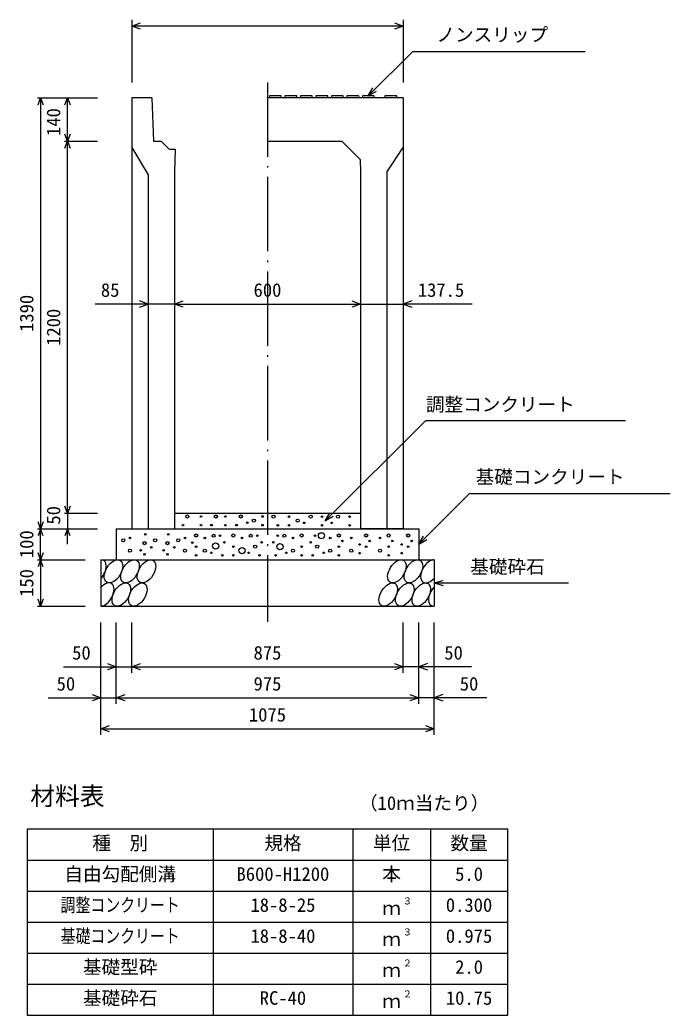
# Model space of a CAD drawing. Units: millimetres, scale not verified. Extents: x -16800 to 16800, y -5940 to 5940.
# Drawn here: x 3083 to 5180, y -3186 to 25 of the extents above; entities that cross this region are included whole.
import ezdxf
from ezdxf.enums import TextEntityAlignment as Align

# ---------------------------------------------------------------- set-up
doc = ezdxf.new("R2010")
doc.units = ezdxf.units.MM
doc.header["$LTSCALE"] = 20
doc.linetypes.add('LONG_DASHED_DOTTED', pattern=[15.25, 12, -1.5, 0.25, -1.5])
for name, color, linetype, lineweight in [('0-0_DIM', 7, 'Continuous', 25), ('0-2_HATCH', 6, 'Continuous', 25), ('0-3_HYO', 3, 'Continuous', 25), ('0-4_HYO2', 4, 'Continuous', 25), ('0-5_OUTLINE', 3, 'Continuous', 25), ('0-6_TXT', 7, 'Continuous', 25)]:
    doc.layers.add(name, color=color, linetype=linetype, lineweight=lineweight)
doc.styles.add('ＭＳ ゴシック', font='')
doc.styles.get('ＭＳ ゴシック').set_extended_font_data('MS Gothic')

msp = doc.modelspace()

# ---------------------------------------------------------------- linework, layer by layer
at = {"layer": '0-0_DIM'}
for p, q in [((3444.28, 25.08), (3444.28, -176.66)), ((4319.28, 5.08), (3444.28, 5.08)), ((4319.28, 25.08), (4319.28, -176.66)), ((4206.78, -220.16), (4348.99, -77.95)), ((4905.88, -77.95), (4348.99, -77.95)), ((4206.78, -220.16), (4221.78, -194.18)), ((4206.78, -220.16), (4232.76, -205.16)), ((3140.08, -226.66), (3333.41, -226.66)), ((3150.08, -226.66), (3150.08, -1616.66)), ((3236.75, -366.66), (3236.75, -226.66)), ((3226.75, -366.66), (3333.41, -366.66)), ((3236.75, -1566.66), (3236.75, -366.66)), ((3496.78, -891.66), (3326.1, -891.66)), ((3581.78, -891.66), (3496.78, -891.66)), ((3581.78, -891.66), (4181.78, -891.66)), ((4181.78, -891.66), (4319.28, -891.66)), ((4542.05, -891.66), (4319.28, -891.66)), ((4532.94, -1503.01), (4369.28, -1666.66)), ((4532.94, -1503.01), (5179.81, -1503.01)), ((3226.75, -1566.66), (3333.41, -1566.66)), ((3236.75, -1566.66), (3236.75, -1616.66)), ((4068.1, -1591.66), (4083.1, -1565.68)), ((4068.1, -1591.66), (4094.08, -1576.66)), ((3140.08, -1616.66), (3333.41, -1616.66)), ((3150.08, -1716.66), (3150.08, -1616.66)), ((3236.75, -1666.66), (3236.75, -1616.66)), ((4369.28, -1666.66), (4384.28, -1640.68)), ((4369.28, -1666.66), (4395.26, -1651.66)), ((3140.08, -1716.66), (3294.28, -1716.66)), ((3150.08, -1716.66), (3150.08, -1866.66)), ((4419.28, -1791.66), (4448.26, -1783.9)), ((4419.28, -1791.66), (4852.6, -1791.66)), ((4419.28, -1791.66), (4448.26, -1799.43)), ((3140.08, -1866.66), (3294.28, -1866.66)), ((3344.28, -2282.18), (3344.28, -1919.83)), ((3394.28, -2182.18), (3394.28, -1919.83)), ((3444.28, -2082.18), (3444.28, -1919.83)), ((4319.28, -2082.18), (4319.28, -1919.83)), ((4369.28, -2182.18), (4369.28, -1919.83)), ((4419.28, -2282.18), (4419.28, -1919.83)), ((3224.28, -2062.18), (3444.28, -2062.18)), ((3444.28, -2062.18), (4319.28, -2062.18)), ((4539.28, -2062.18), (4319.28, -2062.18)), ((3174.28, -2162.18), (3394.28, -2162.18)), ((3394.28, -2162.18), (4369.28, -2162.18)), ((4589.28, -2162.18), (4369.28, -2162.18)), ((3344.28, -2262.18), (4419.28, -2262.18))]:
    msp.add_line(p, q, dxfattribs=at)
at = {"layer": '0-0_DIM', "linetype": 'LONG_DASHED_DOTTED'}
msp.add_line((3881.78, -176.66), (3881.78, -1916.66), dxfattribs=at)
at = {"layer": '0-0_DIM'}
for points in [[(3472.51, -5.18), (3444.32, 5.08), (3472.51, 15.34)], [(4291.13, 15.34), (4319.32, 5.08), (4291.13, -5.18)], [(3141.87, -249.21), (3150.08, -226.66), (3158.29, -249.21)], [(3228.54, -249.21), (3236.75, -226.66), (3244.96, -249.21)], [(3244.96, -344.11), (3236.75, -366.66), (3228.54, -344.11)], [(3228.54, -389.21), (3236.75, -366.66), (3244.96, -389.21)], [(3468.59, -901.92), (3496.78, -891.66), (3468.59, -881.4)], [(3609.97, -901.92), (3581.78, -891.66), (3609.97, -881.4)], [(4153.59, -881.4), (4181.78, -891.66), (4153.59, -901.92)], [(4347.47, -881.4), (4319.28, -891.66), (4347.47, -901.92)], [(4068.1, -1591.66), (4392.57, -1267.2), (5036.12, -1267.2)], [(3244.96, -1544.11), (3236.75, -1566.66), (3228.54, -1544.11)], [(3158.29, -1594.11), (3150.08, -1616.66), (3141.87, -1594.11)], [(3158.29, -1639.21), (3150.08, -1616.66), (3141.87, -1639.21)], [(3244.96, -1639.21), (3236.75, -1616.66), (3228.54, -1639.21)], [(3158.29, -1694.11), (3150.08, -1716.66), (3141.87, -1694.11)], [(3158.29, -1739.21), (3150.08, -1716.66), (3141.87, -1739.21)], [(3158.29, -1844.11), (3150.08, -1866.66), (3141.87, -1844.11)], [(3366.09, -2051.91), (3394.28, -2062.18), (3366.09, -2072.44)], [(3472.47, -2072.44), (3444.28, -2062.18), (3472.47, -2051.91)], [(4291.09, -2051.91), (4319.28, -2062.18), (4291.09, -2072.44)], [(4397.47, -2051.91), (4369.28, -2062.18), (4397.47, -2072.44)], [(3316.09, -2151.91), (3344.28, -2162.18), (3316.09, -2172.44)], [(3422.47, -2172.44), (3394.28, -2162.18), (3422.47, -2151.91)], [(4341.09, -2151.91), (4369.28, -2162.18), (4341.09, -2172.44)], [(4447.47, -2151.91), (4419.28, -2162.18), (4447.47, -2172.44)], [(3372.47, -2272.44), (3344.28, -2262.18), (3372.47, -2251.91)], [(4391.09, -2251.91), (4419.28, -2262.18), (4391.09, -2272.44)]]:
    msp.add_lwpolyline(points, dxfattribs=at)
at = {"layer": '0-2_HATCH'}
for p, q in [((3926.78, -226.66), (3925.78, -220.16)), ((3976.78, -226.66), (3975.78, -220.16)), ((4026.78, -226.66), (4025.78, -220.16)), ((4076.78, -226.66), (4075.78, -220.16)), ((4126.78, -226.66), (4125.78, -220.16)), ((4176.78, -226.66), (4175.78, -220.16)), ((4226.78, -226.66), (4225.78, -220.16)), ((4299.28, -226.66), (4298.28, -220.16))]:
    msp.add_line(p, q, dxfattribs=at)
for points in [[(3925.78, -220.16), (3887.78, -220.16), (3886.78, -226.66)], [(3975.78, -220.16), (3937.78, -220.16), (3936.78, -226.66)], [(4025.78, -220.16), (3987.78, -220.16), (3986.78, -226.66)], [(4075.78, -220.16), (4037.78, -220.16), (4036.78, -226.66)], [(4125.78, -220.16), (4087.78, -220.16), (4086.78, -226.66)], [(4175.78, -220.16), (4137.78, -220.16), (4136.78, -226.66)], [(4225.78, -220.16), (4187.78, -220.16), (4186.78, -226.66)], [(4298.28, -220.16), (4260.28, -220.16), (4259.28, -226.66)]]:
    msp.add_lwpolyline(points, dxfattribs=at)
for centre, radius in [((3623.47, -1577.35), 5), ((3715.3, -1577.35), 5), ((3795.66, -1577.35), 5), ((3900.92, -1577.63), 5), ((4020.92, -1577.63), 5), ((4109.35, -1577.63), 5), ((3609.45, -1605.36), 2.5), ((3667.57, -1577.35), 2.5), ((3667.57, -1605.36), 2.5), ((3701.28, -1605.36), 2.5), ((3745.75, -1577.35), 2.5), ((3745.75, -1605.36), 2.5), ((3781.64, -1605.36), 2.5), ((3816.69, -1597.48), 2.5), ((3837.71, -1590.48), 5), ((3865.75, -1577.35), 2.5), ((3865.75, -1605.36), 2.5), ((3914.94, -1605.65), 2.5), ((3950.82, -1577.63), 2.5), ((3950.82, -1605.65), 2.5), ((3978.86, -1590.76), 5), ((3999.89, -1597.77), 2.5), ((4057.14, -1577.63), 2.5), ((4057.14, -1605.65), 2.5), ((4088.32, -1597.77), 2.5), ((4146.35, -1577.63), 2.5), ((4146.35, -1605.65), 2.5), ((3487.52, -1634.84), 2.5), ((3561.86, -1634.84), 2.5), ((3651.75, -1638.61), 5), ((3707.82, -1639.48), 5), ((3728.86, -1639.48), 2.5), ((3771.75, -1638.61), 5), ((3827.82, -1639.48), 5), ((3848.86, -1639.48), 2.5), ((3914.71, -1639.48), 2.5), ((3935.74, -1639.48), 5), ((3991.82, -1638.61), 5), ((4034.71, -1639.48), 2.5), ((4055.74, -1639.48), 10), ((4111.82, -1638.61), 5), ((4199.9, -1638.61), 5), ((4272.55, -1638.61), 5), ((4335.3, -1638.61), 5), ((3416.52, -1654.11), 5), ((3438.09, -1646.49), 2.5), ((3485.08, -1663.35), 5), ((3519.56, -1654.11), 5), ((3559.41, -1663.35), 5), ((3593.9, -1654.11), 5), ((3615.47, -1646.49), 2.5), ((3639.33, -1661.4), 2.5), ((3679.79, -1646.49), 2.5), ((3714.36, -1672.5), 10), ((3742.87, -1660.49), 2.5), ((3799.79, -1646.49), 2.5), ((3841.84, -1674.5), 5), ((3862.87, -1660.49), 2.5), ((3900.69, -1660.49), 2.5), ((3921.72, -1674.5), 10), ((3963.78, -1646.49), 2.5), ((4020.69, -1660.49), 2.5), ((4041.72, -1674.5), 5), ((4083.78, -1646.49), 2.5), ((4123.16, -1656.18), 2.5), ((4151.72, -1646.49), 2.5), ((4178.58, -1667.7), 2.5), ((4211.24, -1656.18), 2.5), ((4244.51, -1646.49), 2.5), ((4283.89, -1656.18), 2.5), ((4313.97, -1667.7), 2.5), ((4346.64, -1656.18), 2.5), ((3438.09, -1687.63), 5), ((3472.66, -1686.14), 2.5), ((3485.08, -1699.24), 2.5), ((3507.15, -1676.9), 2.5), ((3547, -1686.14), 2.5), ((3559.41, -1699.24), 2.5), ((3581.48, -1676.9), 2.5), ((3615.47, -1687.63), 5), ((3651.75, -1674.5), 2.5), ((3651.75, -1702.51), 2.5), ((3679.79, -1687.63), 5), ((3700.82, -1694.64), 2.5), ((3735.86, -1702.51), 2.5), ((3771.75, -1674.5), 2.5), ((3771.75, -1702.51), 2.5), ((3799.79, -1687.63), 10), ((3820.82, -1694.64), 2.5), ((3855.86, -1702.51), 2.5), ((3907.7, -1702.51), 2.5), ((3942.75, -1694.64), 2.5), ((3963.78, -1687.63), 5), ((3991.82, -1674.5), 2.5), ((3991.82, -1702.51), 2.5), ((4027.7, -1702.51), 2.5), ((4062.75, -1694.64), 2.5), ((4083.78, -1687.63), 5), ((4111.82, -1674.5), 2.5), ((4111.82, -1702.51), 2.5), ((4151.72, -1687.63), 5), ((4178.58, -1695.72), 2.5), ((4199.9, -1674.5), 2.5), ((4244.51, -1687.63), 5), ((4272.55, -1674.5), 2.5), ((4272.55, -1702.51), 2.5), ((4313.97, -1695.72), 2.5), ((4335.3, -1674.5), 2.5)]:
    msp.add_circle(centre, radius, dxfattribs=at)
for centre, start_param, end_param in [((3331.92, -1754.18), 4.385593, 6.6745444), ((4405.42, -1754.18), 0.3357715, 4.4411806), ((3357.24, -1829.17), 3.5111464, 7.548991), ((4430.75, -1829.17), 1.2110787, 3.5658734)]:
    msp.add_ellipse(centre, major_axis=(21.81, 35.31), ratio=0.5792, start_param=start_param, end_param=end_param, dxfattribs=at)
for centre in [(3385.13, -1754.18), (3438.34, -1754.18), (3491.54, -1754.18), (4299.01, -1754.18), (4352.22, -1754.18), (3410.45, -1829.17), (3463.66, -1829.17), (4271.12, -1829.17), (4324.33, -1829.17), (4377.54, -1829.17)]:
    msp.add_ellipse(centre, major_axis=(21.81, 35.31), ratio=0.5792, dxfattribs=at)
at = {"layer": '0-3_HYO'}
for p, q in [((3706.78, -2586.12), (3706.78, -3186.12)), ((4156.78, -2586.12), (4156.78, -3186.12)), ((4406.78, -2586.12), (4406.78, -3186.12)), ((3106.78, -2686.12), (4656.78, -2686.12))]:
    msp.add_line(p, q, dxfattribs=at)
msp.add_lwpolyline([(3106.78, -3186.12), (4656.78, -3186.12), (4656.78, -2586.12), (3106.78, -2586.12)], close=True, dxfattribs=at)
at = {"layer": '0-4_HYO2'}
for p, q in [((3106.78, -2786.12), (4656.78, -2786.12)), ((3106.78, -2886.12), (4656.78, -2886.12)), ((3106.78, -2986.12), (4656.78, -2986.12)), ((3106.78, -3086.12), (4656.78, -3086.12))]:
    msp.add_line(p, q, dxfattribs=at)
at = {"layer": '0-5_OUTLINE'}
for p, q in [((3509.28, -226.66), (3444.28, -226.66)), ((3444.28, -226.66), (3444.28, -1616.66)), ((3509.28, -226.66), (3514.28, -366.66)), ((4319.28, -226.66), (3881.78, -226.66)), ((4319.28, -226.66), (4319.28, -1616.66)), ((3514.28, -366.66), (3539.28, -366.66)), ((3539.28, -366.66), (3564.28, -391.66)), ((3881.78, -366.66), (4121.78, -366.66)), ((4121.78, -366.66), (4180.76, -425.64)), ((3444.28, -386.66), (3496.78, -474.73)), ((3564.28, -391.66), (3583.66, -391.66)), ((3583.66, -391.66), (3581.78, -466.66)), ((4266.78, -466.66), (4319.28, -386.66)), ((3496.78, -474.73), (3496.78, -1616.66)), ((3581.78, -466.66), (3581.78, -1616.66)), ((4266.78, -466.66), (4266.78, -1616.66)), ((3581.78, -1566.66), (4181.78, -1566.66)), ((3394.28, -1616.66), (4369.28, -1616.66)), ((3394.28, -1616.66), (3394.28, -1716.66)), ((3444.28, -1616.66), (3581.78, -1616.66)), ((4319.28, -1616.66), (4181.78, -1616.66)), ((4369.28, -1616.66), (4369.28, -1716.66)), ((3344.28, -1716.66), (4419.28, -1716.66)), ((3344.28, -1716.66), (3344.28, -1866.66)), ((4419.28, -1716.66), (4419.28, -1866.66)), ((3344.28, -1866.66), (4419.28, -1866.66))]:
    msp.add_line(p, q, dxfattribs=at)
msp.add_lwpolyline([(4180.76, -425.64), (4181.78, -466.66), (4181.78, -1616.66)], dxfattribs=at)

# ---------------------------------------------------------------- texts
at = {"layer": '0-0_DIM', "style": 'ＭＳ ゴシック'}
for s, p in [('ノンスリップ', (4426.3, -57.77)), ('85', (3344.51, -881.66)), ('600', (3836.78, -881.66)), ('137.5', (4366.38, -881.66)), ('調整コンクリート', (4392.57, -1250.77)), ('基礎コンクリート', (4552.94, -1484.27)), ('基礎砕石', (4535.6, -1774.49)), ('50', (3251.84, -2052.18)), ('875', (3836.78, -2052.18)), ('50', (4451.72, -2052.18)), ('50', (3201.84, -2152.18)), ('975', (3836.78, -2152.18)), ('50', (4501.72, -2152.18)), ('1075', (3821.78, -2252.18))]:
    msp.add_text(s, height=43.99, dxfattribs=at).set_placement(p, align=Align.BOTTOM_LEFT)
for s, p in [('140', (3226.75, -349.41)), ('1390', (3140.08, -981.66)), ('1200', (3226.75, -1026.66)), ('50', (3226.75, -1603.33)), ('100', (3140.08, -1711.66)), ('150', (3140.08, -1836.66))]:
    msp.add_text(s, height=43.99, rotation=90, dxfattribs=at).set_placement(p, align=Align.BOTTOM_LEFT)
at = {"layer": '0-6_TXT', "style": 'ＭＳ ゴシック'}
for s, height, p in [('材料表', 58.65, (3116.78, -2526.12)), ('（10ｍ当たり）', 43.99, (4176.78, -2537.12)), ('種\u3000別', 43.99, (3316.78, -2666.12)), ('規格', 43.99, (3871.78, -2666.12)), ('単位', 43.99, (4221.78, -2666.12)), ('数量', 43.99, (4471.78, -2666.12)), ('自由勾配側溝', 43.99, (3226.78, -2766.12)), ('B600-H1200', 43.99, (3781.78, -2766.12)), ('本', 43.99, (4251.78, -2766.12)), ('5.0', 43.99, (4486.78, -2766.12)), ('18-8-25', 43.99, (3826.78, -2866.12)), ('３', 21.99, (4317.32, -2835.75)), ('0.300', 43.99, (4456.78, -2866.12)), ('ｍ', 43.99, (4251.78, -2876.12)), ('18-8-40', 43.99, (3826.78, -2966.12)), ('３', 21.99, (4317.32, -2935.75)), ('0.975', 43.99, (4456.78, -2966.12)), ('ｍ', 43.99, (4251.78, -2976.12)), ('基礎型砕', 43.99, (3286.78, -3066.12)), ('２', 21.99, (4317.32, -3035.75)), ('2.0', 43.99, (4486.78, -3066.12)), ('ｍ', 43.99, (4251.78, -3076.12)), ('基礎砕石', 43.99, (3286.78, -3166.12)), ('RC-40', 43.99, (3856.78, -3166.12)), ('２', 21.99, (4317.32, -3135.75)), ('10.75', 43.99, (4456.78, -3166.12)), ('ｍ', 43.99, (4251.78, -3176.12))]:
    msp.add_text(s, height=height, dxfattribs=at).set_placement(p, align=Align.BOTTOM_LEFT)
at = {"layer": '0-6_TXT', "style": 'ＭＳ ゴシック', "width": 0.8}
for s, p in [('調整コンクリート', (3214.78, -2866.12)), ('基礎コンクリート', (3214.78, -2966.12))]:
    msp.add_text(s, height=43.99, dxfattribs=at).set_placement(p, align=Align.BOTTOM_LEFT)

doc.saveas('drawing.dxf')
